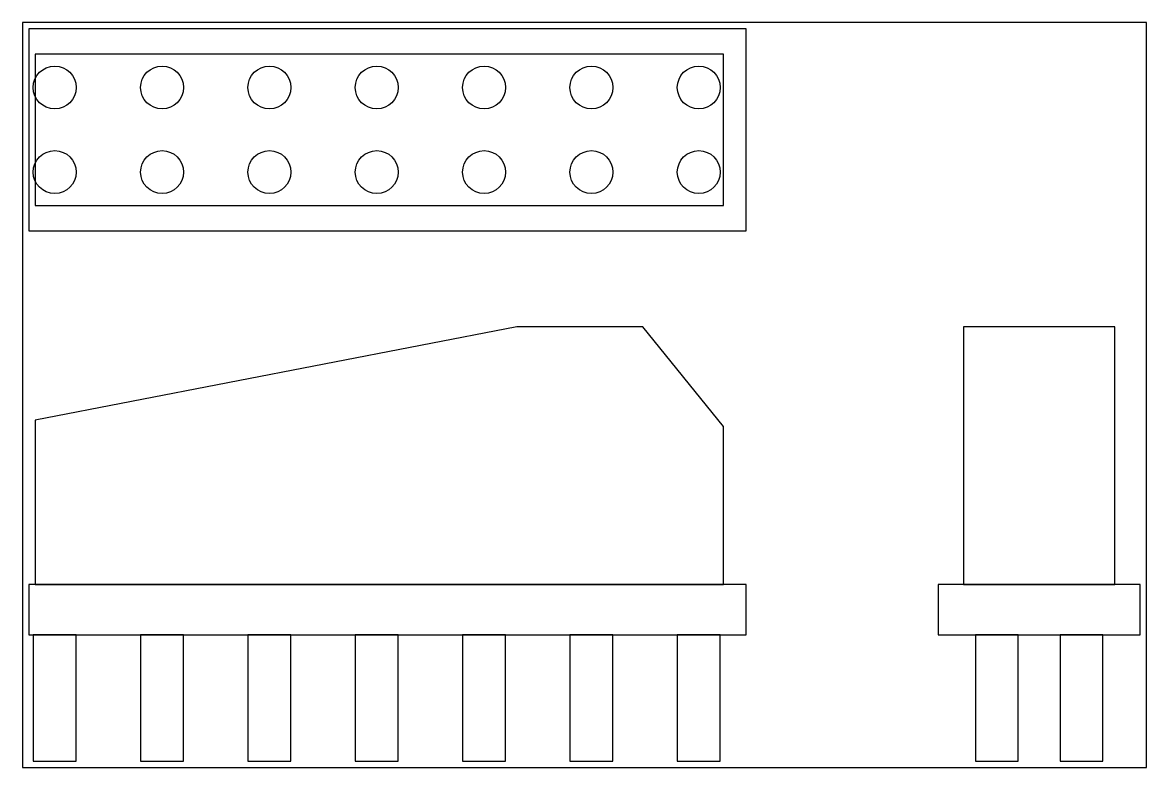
# Model space of a CAD drawing. Header units: metres. Extents: x 0 to 8900, y 0 to 5900.
import ezdxf

# ---------------------------------------------------------------- set-up
doc = ezdxf.new("R2010")
doc.units = ezdxf.units.M

msp = doc.modelspace()

# ---------------------------------------------------------------- linework, layer by layer
for points in [[(0, 0), (8900, 0), (8900, 5900), (0, 5900), (0, 0)], [(50, 4250), (5730, 4250), (5730, 5850), (50, 5850)], [(100, 4450), (5550, 4450), (5550, 5650), (100, 5650)], [(100, 1450), (5550, 1450), (5550, 2700), (4913, 3489), (3913, 3489), (100, 2750)], [(7450, 1450), (8650, 1450), (8650, 3489), (7450, 3489)], [(50, 1050), (5730, 1050), (5730, 1450), (50, 1450)], [(7250, 1050), (8850, 1050), (8850, 1450), (7250, 1450)], [(85, 50), (425, 50), (425, 1050), (85, 1050)], [(935, 50), (1275, 50), (1275, 1050), (935, 1050)], [(1785, 50), (2125, 50), (2125, 1050), (1785, 1050)], [(2635, 50), (2975, 50), (2975, 1050), (2635, 1050)], [(3485, 50), (3825, 50), (3825, 1050), (3485, 1050)], [(4335, 50), (4675, 50), (4675, 1050), (4335, 1050)], [(5185, 50), (5525, 50), (5525, 1050), (5185, 1050)], [(7545, 50), (7885, 50), (7885, 1050), (7545, 1050)], [(8215, 50), (8555, 50), (8555, 1050), (8215, 1050)]]:
    msp.add_lwpolyline(points, close=True)
for centre in [(255, 5385), (1105, 5385), (1955, 5385), (2805, 5385), (3655, 5385), (4505, 5385), (5355, 5385), (255, 4715), (1105, 4715), (1955, 4715), (2805, 4715), (3655, 4715), (4505, 4715), (5355, 4715)]:
    msp.add_circle(centre, 170)

doc.saveas('drawing.dxf')
